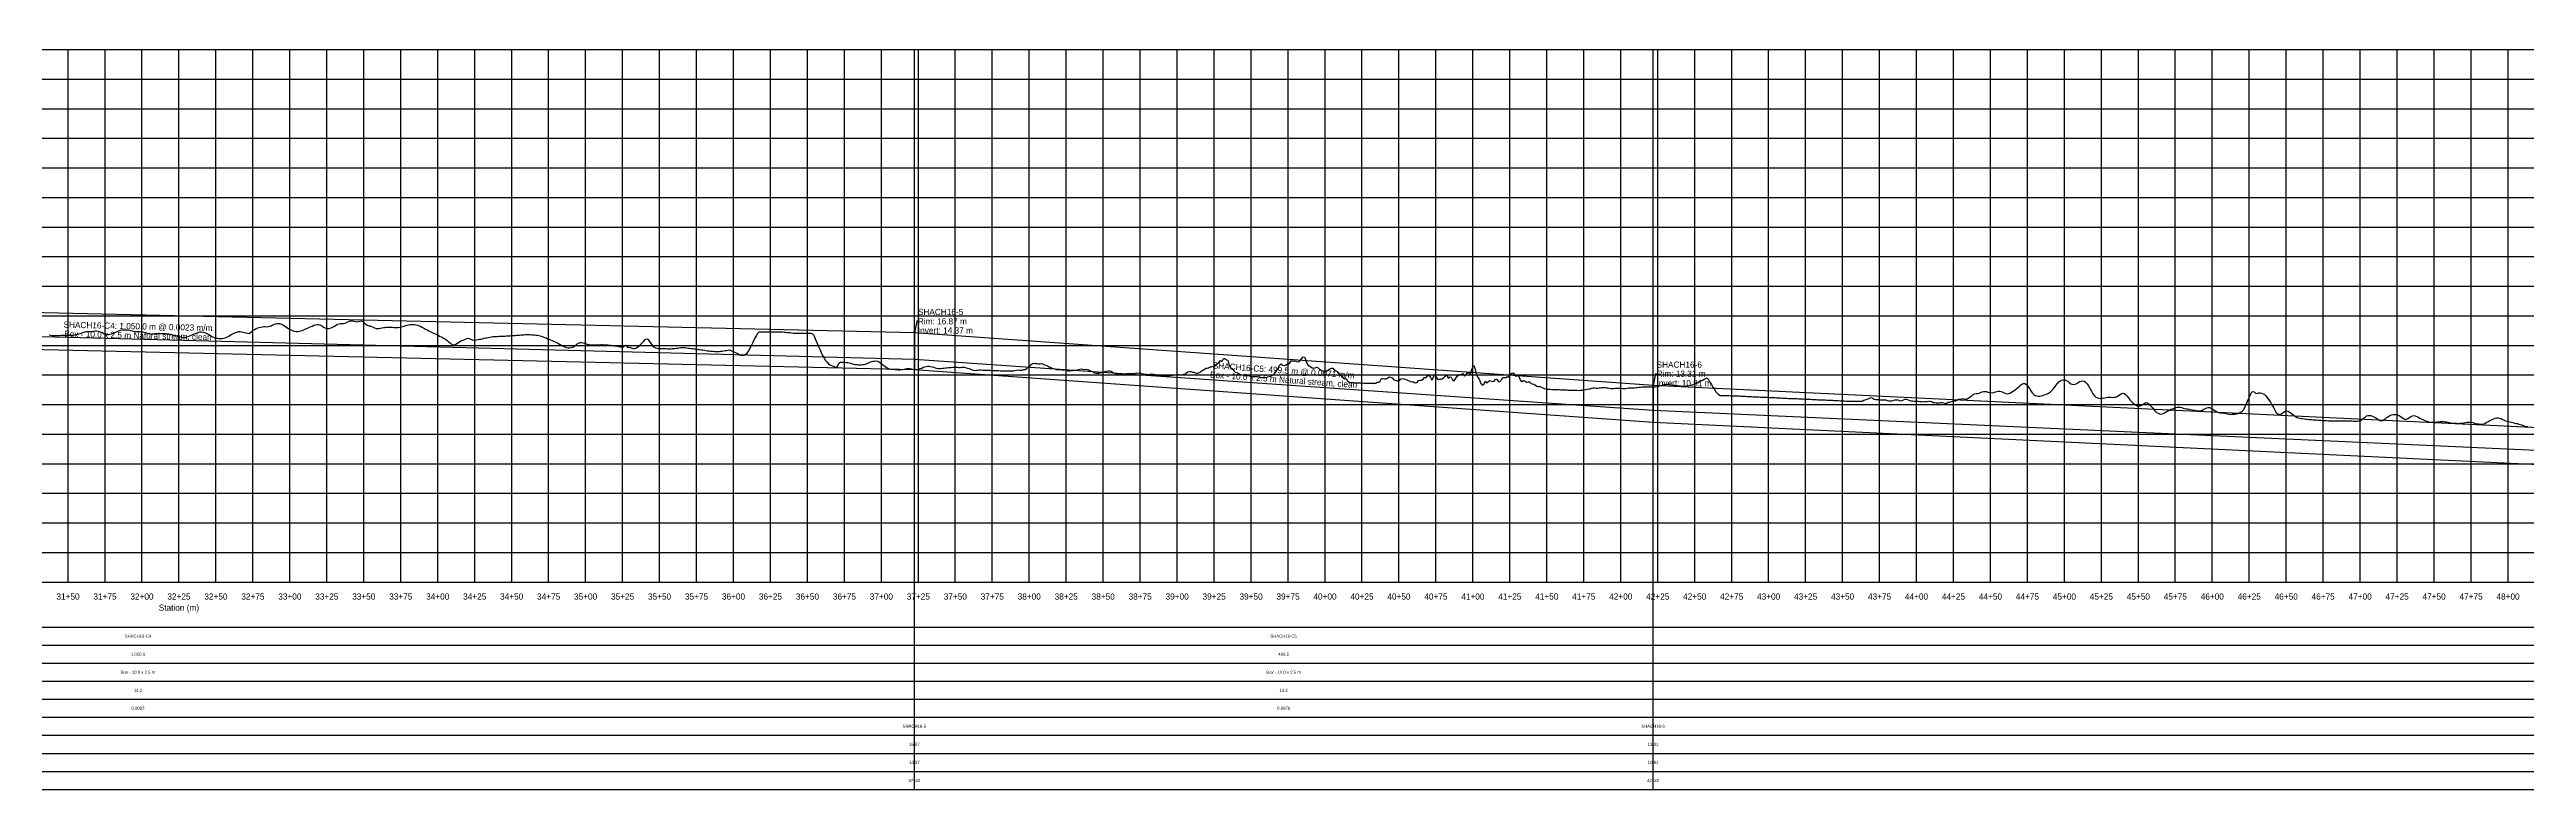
# Model space of a CAD drawing. Extents: x -64 to 6463, y -140 to 362.
# Drawn here: x 3137 to 4812, y -140 to 360 of the extents above; entities that cross this region are included whole.
import ezdxf
from ezdxf.enums import TextEntityAlignment as Align

# ---------------------------------------------------------------- set-up
doc = ezdxf.new("R2010")
doc.units = 0
for name, color, linetype in [('Annotation', 7, 'Continuous'), ('Annotation_Table', 254, 'Continuous'), ('Crown', 7, 'Continuous'), ('Grid', 254, 'Continuous'), ('Grid_Text', 7, 'Continuous'), ('Ground_Elevation', 3, 'Continuous'), ('Hydraulic_Grade', 5, 'Continuous'), ('Invert', 7, 'Continuous'), ('Structure', 7, 'Continuous')]:
    doc.layers.add(name, color=color, linetype=linetype)

msp = doc.modelspace()

# ---------------------------------------------------------------- linework, layer by layer
at = {"layer": 'Annotation', "color": 0}
for points in [[(3722.3, 168.7), (3722.1, 169.7), (3722.9, 169.5)], [(4221.8, 133.2), (4221.6, 134.1), (4222.4, 134)]]:
    msp.add_lwpolyline(points, close=True, dxfattribs=at)
for points in [[(3724.7, 176.3), (3724, 176.3), (3722.3, 168.7)], [(4224.2, 140.8), (4223.5, 140.8), (4221.8, 133.2)]]:
    msp.add_lwpolyline(points, dxfattribs=at)
at = {"layer": 'Annotation_Table', "color": 254}
for points in [[(3722.3, -140.2), (3722.3, 360)], [(4221.8, -140.2), (4221.8, 360)], [(-25, -30.5), (6449.9, -30.5)], [(-25, -42.7), (6449.9, -42.7)], [(-25, -54.9), (6449.9, -54.9)], [(-25, -67.1), (6449.9, -67.1)], [(-25, -79.2), (6449.9, -79.2)], [(-25, -91.4), (6449.9, -91.4)], [(-25, -103.6), (6449.9, -103.6)], [(-25, -115.8), (6449.9, -115.8)], [(-25, -128), (6449.9, -128)], [(-25, -140.2), (6449.9, -140.2)]]:
    msp.add_lwpolyline(points, dxfattribs=at)
at = {"layer": 'Crown', "color": 0}
for points in [[(2672.3, 192.9), (3722.3, 168.7)], [(3722.3, 168.7), (3722.3, 168.7)], [(3722.3, 168.7), (4221.8, 133.2)], [(4221.8, 133.2), (4221.8, 133.2)], [(4221.8, 133.2), (6108.3, 42.9)]]:
    msp.add_lwpolyline(points, dxfattribs=at)
at = {"layer": 'Grid', "color": 254}
for points in [[(-25, 360), (6450, 360)], [(3150, 0), (3150, 360)], [(3175, 0), (3175, 360)], [(3200, 0), (3200, 360)], [(3225, 0), (3225, 360)], [(3250, 0), (3250, 360)], [(3275, 0), (3275, 360)], [(3300, 0), (3300, 360)], [(3325, 0), (3325, 360)], [(3350, 0), (3350, 360)], [(3375, 0), (3375, 360)], [(3400, 0), (3400, 360)], [(3425, 0), (3425, 360)], [(3450, 0), (3450, 360)], [(3475, 0), (3475, 360)], [(3500, 0), (3500, 360)], [(3525, 0), (3525, 360)], [(3550, 0), (3550, 360)], [(3575, 0), (3575, 360)], [(3600, 0), (3600, 360)], [(3625, 0), (3625, 360)], [(3650, 0), (3650, 360)], [(3675, 0), (3675, 360)], [(3700, 0), (3700, 360)], [(3725, 0), (3725, 360)], [(3750, 0), (3750, 360)], [(3775, 0), (3775, 360)], [(3800, 0), (3800, 360)], [(3825, 0), (3825, 360)], [(3850, 0), (3850, 360)], [(3875, 0), (3875, 360)], [(3900, 0), (3900, 360)], [(3925, 0), (3925, 360)], [(3950, 0), (3950, 360)], [(3975, 0), (3975, 360)], [(4000, 0), (4000, 360)], [(4025, 0), (4025, 360)], [(4050, 0), (4050, 360)], [(4075, 0), (4075, 360)], [(4100, 0), (4100, 360)], [(4125, 0), (4125, 360)], [(4150, 0), (4150, 360)], [(4175, 0), (4175, 360)], [(4200, 0), (4200, 360)], [(4225, 0), (4225, 360)], [(4250, 0), (4250, 360)], [(4275, 0), (4275, 360)], [(4300, 0), (4300, 360)], [(4325, 0), (4325, 360)], [(4350, 0), (4350, 360)], [(4375, 0), (4375, 360)], [(4400, 0), (4400, 360)], [(4425, 0), (4425, 360)], [(4450, 0), (4450, 360)], [(4475, 0), (4475, 360)], [(4500, 0), (4500, 360)], [(4525, 0), (4525, 360)], [(4550, 0), (4550, 360)], [(4575, 0), (4575, 360)], [(4600, 0), (4600, 360)], [(4625, 0), (4625, 360)], [(4650, 0), (4650, 360)], [(4675, 0), (4675, 360)], [(4700, 0), (4700, 360)], [(4725, 0), (4725, 360)], [(4750, 0), (4750, 360)], [(4775, 0), (4775, 360)], [(4800, 0), (4800, 360)], [(-25, 340), (6450, 340)], [(-25, 320), (6450, 320)], [(-25, 300), (6450, 300)], [(-25, 280), (6450, 280)], [(-25, 260), (6450, 260)], [(-25, 240), (6450, 240)], [(-25, 220), (6450, 220)], [(-25, 200), (6450, 200)], [(-25, 180), (6450, 180)], [(-25, 160), (6450, 160)], [(-25, 140), (6450, 140)], [(-25, 120), (6450, 120)], [(-25, 100), (6450, 100)], [(-25, 80), (6450, 80)], [(-25, 60), (6450, 60)], [(-25, 40), (6450, 40)], [(-25, 20), (6450, 20)], [(-25, 0), (6450, 0)]]:
    msp.add_lwpolyline(points, dxfattribs=at)
at = {"layer": 'Ground_Elevation', "color": 3}
msp.add_lwpolyline([(3137.3, 167.2), (3138.3, 166.9), (3139.3, 166.7), (3140.3, 166.6), (3141.3, 166.6), (3142.3, 166.6), (3143.3, 166.6), (3144.3, 166.6), (3145.3, 166.8), (3146.3, 166.9), (3147.3, 166.9), (3148.3, 166.9), (3149.3, 166.8), (3150.3, 166.8), (3151.3, 166.8), (3152.3, 166.8), (3153.3, 166.9), (3154.3, 167.1), (3155.3, 167.3), (3156.3, 167.5), (3157.3, 167.8), (3158.3, 168.1), (3159.3, 168.4), (3160.3, 168.8), (3161.3, 169.1), (3162.3, 169.3), (3163.3, 169.3), (3164.3, 169.3), (3165.3, 169.4), (3166.3, 169.5), (3167.3, 169.6), (3168.3, 169.8), (3169.3, 169.8), (3170.3, 169.6), (3171.3, 169.4), (3172.3, 169), (3173.3, 168.6), (3174.3, 168.1), (3175.3, 167.7), (3176.3, 167.4), (3177.3, 167.4), (3178.3, 167.5), (3179.3, 167.8), (3180.3, 168.1), (3181.3, 168.5), (3182.3, 169), (3183.3, 169.5), (3184.3, 169.9), (3185.3, 170.2), (3186.3, 170.5), (3187.3, 170.6), (3188.3, 170.6), (3189.3, 170.6), (3190.3, 170.5), (3191.3, 170.3), (3192.3, 170.1), (3193.3, 169.8), (3194.3, 169.6), (3195.3, 169.5), (3196.3, 169.4), (3197.3, 169.3), (3198.3, 169.3), (3199.3, 169.2), (3200.3, 169.1), (3201.3, 168.9), (3202.3, 168.6), (3203.3, 168.3), (3204.3, 168.1), (3205.3, 168), (3206.3, 167.9), (3207.3, 167.9), (3208.3, 168), (3209.3, 168.1), (3210.3, 168.1), (3211.3, 168.1), (3212.3, 168.1), (3213.3, 168.1), (3214.3, 168.1), (3215.3, 168.1), (3216.3, 168), (3217.3, 167.9), (3218.3, 167.7), (3219.3, 167.6), (3220.3, 167.3), (3221.3, 167), (3222.3, 166.8), (3223.3, 166.5), (3224.3, 166.3), (3225.3, 166.1), (3226.3, 165.7), (3227.3, 165.4), (3228.3, 165.3), (3229.3, 165.4), (3230.3, 165.7), (3231.3, 166.1), (3232.3, 166.4), (3233.3, 166.8), (3234.3, 167.3), (3235.3, 167.7), (3236.3, 168.1), (3237.3, 168.5), (3238.3, 168.9), (3239.3, 169.1), (3240.3, 169.1), (3241.3, 168.9), (3242.3, 168.6), (3243.3, 168.3), (3244.3, 167.9), (3245.3, 167.3), (3246.3, 166.7), (3247.3, 166.1), (3248.3, 165.6), (3249.3, 165.2), (3250.3, 164.9), (3251.3, 164.8), (3252.3, 164.7), (3253.3, 164.7), (3254.3, 164.7), (3255.3, 164.9), (3256.3, 165.2), (3257.3, 165.6), (3258.3, 166.1), (3259.3, 166.7), (3260.3, 167.3), (3261.3, 167.8), (3262.3, 168.2), (3263.3, 168.6), (3264.3, 169), (3265.3, 169.3), (3266.3, 169.4), (3267.3, 169.2), (3268.3, 168.9), (3269.3, 168.6), (3270.3, 168.4), (3271.3, 168.2), (3272.3, 168.1), (3273.3, 168.8), (3274.3, 169.5), (3275.3, 170.2), (3276.3, 170.8), (3277.3, 171.4), (3278.3, 171.8), (3279.3, 172.2), (3280.3, 172.4), (3281.3, 172.6), (3282.3, 172.8), (3283.3, 172.7), (3284.3, 172.6), (3285.3, 172.7), (3286.3, 173), (3287.3, 173.3), (3288.3, 173.8), (3289.3, 174.2), (3290.3, 174.5), (3291.3, 174.8), (3292.3, 174.8), (3293.3, 174.7), (3294.3, 174.3), (3295.3, 173.8), (3296.3, 173.2), (3297.3, 172.6), (3298.3, 171.9), (3299.3, 171.3), (3300.3, 170.8), (3301.3, 170.3), (3302.3, 169.9), (3303.3, 169.7), (3304.3, 169.5), (3305.3, 169.5), (3306.3, 169.6), (3307.3, 169.8), (3308.3, 170.1), (3309.3, 170.5), (3310.3, 170.9), (3311.3, 171.4), (3312.3, 171.8), (3313.3, 172.3), (3314.3, 172.7), (3315.3, 173.1), (3316.3, 173.6), (3317.3, 174), (3318.3, 174.2), (3319.3, 174.2), (3320.3, 174), (3321.3, 173.4), (3322.3, 172.7), (3323.3, 172.1), (3324.3, 171.6), (3325.3, 171.4), (3326.3, 171.4), (3327.3, 171.6), (3328.3, 172), (3329.3, 172.5), (3330.3, 173.1), (3331.3, 173.7), (3332.3, 174.3), (3333.3, 174.6), (3334.3, 174.7), (3335.3, 174.7), (3336.3, 174.8), (3337.3, 175), (3338.3, 175.4), (3339.3, 175.9), (3340.3, 176.3), (3341.3, 176.5), (3342.3, 176.5), (3343.3, 176.3), (3344.3, 176.1), (3345.3, 176), (3346.3, 176.1), (3347.3, 176.4), (3348.3, 176.6), (3349.3, 176.2), (3350.3, 175.3), (3351.3, 174.4), (3352.3, 173.7), (3353.3, 173.3), (3354.3, 173.2), (3355.3, 172.8), (3356.3, 172.3), (3357.3, 171.8), (3358.3, 171.5), (3359.3, 171.4), (3360.3, 171.5), (3361.3, 171.6), (3362.3, 171.8), (3363.3, 172), (3364.3, 172.2), (3365.3, 172.3), (3366.3, 172.4), (3367.3, 172.4), (3368.3, 172.3), (3369.3, 172.3), (3370.3, 172.2), (3371.3, 172.1), (3372.3, 172.1), (3373.3, 172.2), (3374.3, 172.3), (3375.3, 172.5), (3376.3, 172.8), (3377.3, 173.1), (3378.3, 173.4), (3379.3, 173.7), (3380.3, 174), (3381.3, 174.1), (3382.3, 174.2), (3383.3, 174.2), (3384.3, 174.2), (3385.3, 174), (3386.3, 173.7), (3387.3, 173.3), (3388.3, 172.9), (3389.3, 172.4), (3390.3, 171.9), (3391.3, 171.3), (3392.3, 170.8), (3393.3, 170.2), (3394.3, 169.7), (3395.3, 169.2), (3396.3, 168.7), (3397.3, 168.3), (3398.3, 167.8), (3399.3, 167.3), (3400.3, 166.8), (3401.3, 166.3), (3402.3, 165.8), (3403.3, 165.3), (3404.3, 164.7), (3405.3, 164.1), (3406.3, 163.3), (3407.3, 162.4), (3408.3, 161.7), (3409.3, 160.9), (3410.3, 160.3), (3411.3, 160.3), (3412.3, 160.8), (3413.3, 161.5), (3414.3, 162.2), (3415.3, 162.8), (3416.3, 163.2), (3417.3, 163.6), (3418.3, 164), (3419.3, 164.5), (3420.3, 164.9), (3421.3, 164.7), (3422.3, 164.2), (3423.3, 163.7), (3424.3, 163.6), (3425.3, 163.5), (3426.3, 163.7), (3427.3, 163.9), (3428.3, 164.1), (3429.3, 164.3), (3430.3, 164.5), (3431.3, 164.8), (3432.3, 165), (3433.3, 165.2), (3434.3, 165.4), (3435.3, 165.6), (3436.3, 165.8), (3437.3, 165.9), (3438.3, 166), (3439.3, 166.1), (3440.3, 166.1), (3441.3, 166.2), (3442.3, 166.2), (3443.3, 166.3), (3444.3, 166.3), (3445.3, 166.3), (3446.3, 166.4), (3447.3, 166.4), (3448.3, 166.4), (3449.3, 166.5), (3450.3, 166.6), (3451.3, 166.6), (3452.3, 166.7), (3453.3, 166.8), (3454.3, 166.9), (3455.3, 167), (3456.3, 167.1), (3457.3, 167.2), (3458.3, 167.2), (3459.3, 167.3), (3460.3, 167.3), (3461.3, 167.3), (3462.3, 167.3), (3463.3, 167.2), (3464.3, 167.2), (3465.3, 167.1), (3466.3, 167), (3467.3, 166.8), (3468.3, 166.6), (3469.3, 166.4), (3470.3, 166.1), (3471.3, 165.8), (3472.3, 165.4), (3473.3, 165), (3474.3, 164.5), (3475.3, 164.1), (3476.3, 163.7), (3477.3, 163.3), (3478.3, 162.8), (3479.3, 162.4), (3480.3, 161.9), (3481.3, 161.4), (3482.3, 160.9), (3483.3, 160.3), (3484.3, 159.8), (3485.3, 159.3), (3486.3, 158.9), (3487.3, 158.5), (3488.3, 158.3), (3489.3, 158.3), (3490.3, 158.5), (3491.3, 158.8), (3492.3, 159.4), (3493.3, 160.2), (3494.3, 161), (3495.3, 161.6), (3496.3, 161.9), (3497.3, 162), (3498.3, 161.8), (3499.3, 161.4), (3500.3, 161.1), (3501.3, 160.8), (3502.3, 160.6), (3503.3, 160.4), (3504.3, 160.3), (3505.3, 160.3), (3506.3, 160.3), (3507.3, 160.4), (3508.3, 160.4), (3509.3, 160.4), (3510.3, 160.5), (3511.3, 160.5), (3512.3, 160.4), (3513.3, 160.4), (3514.3, 160.4), (3515.3, 160.3), (3516.3, 160.2), (3517.3, 160.1), (3518.3, 160), (3519.3, 159.8), (3520.3, 159.6), (3521.3, 159.4), (3522.3, 159.2), (3523.3, 159.1), (3524.3, 159), (3525.3, 158.7), (3526.3, 159.6), (3527.3, 160.2), (3528.3, 158.9), (3529.3, 158.7), (3530.3, 158.5), (3531.3, 158.2), (3532.3, 158), (3533.3, 158), (3534.3, 158.4), (3535.3, 159.1), (3536.3, 159.8), (3537.3, 160.8), (3538.3, 161.8), (3539.3, 162.9), (3540.3, 164), (3541.3, 164.5), (3542.3, 163.9), (3543.3, 162.6), (3544.3, 161.1), (3545.3, 159.7), (3546.3, 158.8), (3547.3, 158.3), (3548.3, 158.1), (3549.3, 158), (3550.3, 157.9), (3551.3, 157.9), (3552.3, 157.9), (3553.3, 157.8), (3554.3, 157.8), (3555.3, 157.7), (3556.3, 157.7), (3557.3, 157.7), (3558.3, 157.8), (3559.3, 157.8), (3560.3, 158), (3561.3, 158.1), (3562.3, 158.2), (3563.3, 158.3), (3564.3, 158.5), (3565.3, 158.6), (3566.3, 158.6), (3567.3, 158.5), (3568.3, 158.4), (3569.3, 158.2), (3570.3, 158.1), (3571.3, 158), (3572.3, 157.8), (3573.3, 157.7), (3574.3, 157.6), (3575.3, 157.4), (3576.3, 157.3), (3577.3, 157.2), (3578.3, 157), (3579.3, 156.9), (3580.3, 156.8), (3581.3, 156.6), (3582.3, 156.4), (3583.3, 156.3), (3584.3, 156.2), (3585.3, 156.1), (3586.3, 156), (3587.3, 155.9), (3588.3, 155.8), (3589.3, 155.8), (3590.3, 155.9), (3591.3, 156), (3592.3, 156.1), (3593.3, 156.3), (3594.3, 156.5), (3595.3, 156.6), (3596.3, 156.8), (3597.3, 156.9), (3598.3, 156.6), (3599.3, 156), (3600.3, 155.6), (3601.3, 155.3), (3602.3, 154.8), (3603.3, 154.2), (3604.3, 153.6), (3605.3, 153.3), (3606.3, 153.2), (3607.3, 153.5), (3608.3, 154), (3609.3, 154.8), (3610.3, 156.3), (3611.3, 158.3), (3612.3, 160.3), (3613.3, 162.2), (3614.3, 164.2), (3615.3, 166.1), (3616.3, 168), (3617.3, 169.1), (3618.3, 169.2), (3619.3, 169.2), (3620.3, 169.2), (3621.3, 169.2), (3622.3, 169.2), (3623.3, 169.2), (3624.3, 169.2), (3625.3, 169.2), (3626.3, 169.2), (3627.3, 169.2), (3628.3, 169.2), (3629.3, 169.2), (3630.3, 169.2), (3631.3, 169.2), (3632.3, 169.2), (3633.3, 169.1), (3634.3, 169), (3635.3, 168.9), (3636.3, 168.8), (3637.3, 168.7), (3638.3, 168.6), (3639.3, 168.4), (3640.3, 168.3), (3641.3, 168.2), (3642.3, 168.2), (3643.3, 168.2), (3644.3, 168.2), (3645.3, 168.2), (3646.3, 168.2), (3647.3, 168.2), (3648.3, 168.2), (3649.3, 168.2), (3650.3, 168.2), (3651.3, 168.2), (3652.3, 168.2), (3653.3, 168.1), (3654.3, 166.9), (3655.3, 164.5), (3656.3, 161.9), (3657.3, 159.6), (3658.3, 157.5), (3659.3, 155.3), (3660.3, 153.2), (3661.3, 151.3), (3662.3, 149.8), (3663.3, 148.6), (3664.3, 147.6), (3665.3, 146.9), (3666.3, 146.3), (3667.3, 145.9), (3668.3, 145.6), (3669.3, 145.3), (3670.3, 145.7), (3671.3, 147.9), (3672.3, 148.6), (3673.3, 148.6), (3674.3, 148.6), (3675.3, 148.6), (3676.3, 148.5), (3677.3, 148.5), (3678.3, 148.2), (3679.3, 147.9), (3680.3, 147.5), (3681.3, 147.3), (3682.3, 147.1), (3683.3, 147), (3684.3, 146.9), (3685.3, 146.9), (3686.3, 146.9), (3687.3, 147), (3688.3, 147.1), (3689.3, 147.4), (3690.3, 147.7), (3691.3, 148.1), (3692.3, 148.6), (3693.3, 149), (3694.3, 149.3), (3695.3, 149.4), (3696.3, 149.5), (3697.3, 149.4), (3698.3, 148.9), (3699.3, 148.3), (3700.3, 147.5), (3701.3, 146.7), (3702.3, 145.9), (3703.3, 145.2), (3704.3, 144.6), (3705.3, 144.2), (3706.3, 144), (3707.3, 143.9), (3708.3, 143.9), (3709.3, 143.7), (3710.3, 143.6), (3711.3, 143.5), (3712.3, 143.5), (3713.3, 143.6), (3714.3, 143.7), (3715.3, 143.9), (3716.3, 144.1), (3717.3, 144.3), (3718.3, 144.4), (3719.3, 144.3), (3720.3, 144.1), (3721.3, 143.9), (3722.3, 143.7), (3723.3, 143.6), (3724.3, 143.7), (3725.3, 143.9), (3726.3, 144.3), (3727.3, 144.7), (3728.3, 145.2), (3729.3, 145.6), (3730.3, 145.8), (3731.3, 145.9), (3732.3, 145.9), (3733.3, 145.8), (3734.3, 145.6), (3735.3, 145.2), (3736.3, 144.9), (3737.3, 144.6), (3738.3, 144.4), (3739.3, 144.3), (3740.3, 144.4), (3741.3, 144.5), (3742.3, 144.6), (3743.3, 144.8), (3744.3, 144.9), (3745.3, 145.1), (3746.3, 145.1), (3747.3, 145.1), (3748.3, 145.2), (3749.3, 145.2), (3750.3, 145.2), (3751.3, 145.2), (3752.3, 145.1), (3753.3, 145.1), (3754.3, 145.2), (3755.3, 145.2), (3756.3, 145.2), (3757.3, 144.9), (3758.3, 144.6), (3759.3, 144.3), (3760.3, 143.9), (3761.3, 143.5), (3762.3, 143.2), (3763.3, 143.1), (3764.3, 143.2), (3765.3, 143.3), (3766.3, 143.4), (3767.3, 143.4), (3768.3, 143.3), (3769.3, 143.3), (3770.3, 143.3), (3771.3, 143.2), (3772.3, 143.2), (3773.3, 143.2), (3774.3, 143.1), (3775.3, 143.1), (3776.3, 143.1), (3777.3, 143), (3778.3, 143), (3779.3, 143), (3780.3, 142.9), (3781.3, 142.9), (3782.3, 142.9), (3783.3, 142.8), (3784.3, 142.8), (3785.3, 142.8), (3786.3, 142.8), (3787.3, 142.9), (3788.3, 142.9), (3789.3, 142.9), (3790.3, 143.1), (3791.3, 143.3), (3792.3, 143.4), (3793.3, 143.2), (3794.3, 143.2), (3795.3, 143.2), (3796.3, 143.6), (3797.3, 143.6), (3798.3, 144.3), (3799.3, 145.2), (3800.3, 146.2), (3801.3, 147.1), (3802.3, 147.7), (3803.3, 147.9), (3804.3, 147.7), (3805.3, 147.8), (3806.3, 147.5), (3807.3, 147.5), (3808.3, 147.7), (3809.3, 147.3), (3810.3, 146.8), (3811.3, 146.6), (3812.3, 146.2), (3813.3, 145.4), (3814.3, 145.2), (3815.3, 144.7), (3816.3, 144.3), (3817.3, 144.2), (3818.3, 143.8), (3819.3, 143.8), (3820.3, 143.8), (3821.3, 143.6), (3822.3, 143.4), (3823.3, 143.3), (3824.3, 143.7), (3825.3, 143.5), (3826.3, 142.9), (3827.3, 142.8), (3828.3, 143.1), (3829.3, 143.1), (3830.3, 143.2), (3831.3, 143.2), (3832.3, 143.5), (3833.3, 143.6), (3834.3, 143.9), (3835.3, 144.2), (3836.3, 143.9), (3837.3, 143.6), (3838.3, 143.9), (3839.3, 143.8), (3840.3, 143.4), (3841.3, 142.9), (3842.3, 142.6), (3843.3, 142.1), (3844.3, 141.4), (3845.3, 141.2), (3846.3, 141.3), (3847.3, 141.3), (3848.3, 141.7), (3849.3, 141.6), (3850.3, 141.8), (3851.3, 142.3), (3852.3, 142.5), (3853.3, 142.8), (3854.3, 142.7), (3855.3, 142.5), (3856.3, 141.9), (3857.3, 141.5), (3858.3, 141.1), (3859.3, 141), (3860.3, 140.7), (3861.3, 140.5), (3862.3, 140.3), (3863.3, 140.3), (3864.3, 140.4), (3865.3, 140.5), (3866.3, 141), (3867.3, 141), (3868.3, 140.9), (3869.3, 141.1), (3870.3, 141.1), (3871.3, 141.2), (3872.3, 141.4), (3873.3, 141.3), (3874.3, 141.4), (3875.3, 141.2), (3876.3, 140.9), (3877.3, 140.8), (3878.3, 140.6), (3879.3, 140.5), (3880.3, 140.3), (3881.3, 140.4), (3882.3, 140.7), (3883.3, 140.6), (3884.3, 140.5), (3885.3, 140.4), (3886.3, 140), (3887.3, 139.8), (3888.3, 139.6), (3889.3, 139.6), (3890.3, 139.5), (3891.3, 139.4), (3892.3, 139.5), (3893.3, 139.6), (3894.3, 139.6), (3895.3, 139.7), (3896.3, 139.9), (3897.3, 139.9), (3898.3, 140), (3899.3, 140.3), (3900.3, 140.3), (3901.3, 140.3), (3902.3, 140.2), (3903.3, 140.4), (3904.3, 140.6), (3905.3, 140.5), (3906.3, 141.5), (3907.3, 142.2), (3908.3, 142.4), (3909.3, 142.3), (3910.3, 141.9), (3911.3, 141.8), (3912.3, 141.5), (3913.3, 141.1), (3914.3, 141.5), (3915.3, 141.7), (3916.3, 142.6), (3917.3, 143.2), (3918.3, 143.7), (3919.3, 144.7), (3920.3, 144.6), (3921.3, 144.8), (3922.3, 145.4), (3923.3, 145.6), (3924.3, 145.9), (3925.3, 145.5), (3926.3, 147.1), (3927.3, 147.7), (3928.3, 148.4), (3929.3, 149.7), (3930.3, 148.8), (3931.3, 151.1), (3932.3, 151.2), (3933.3, 150.2), (3934.3, 150.1), (3935.3, 146.5), (3936.3, 144.6), (3937.3, 144.3), (3938.3, 142.7), (3939.3, 141.9), (3940.3, 141.6), (3941.3, 141.3), (3942.3, 140.5), (3943.3, 140), (3944.3, 140.1), (3945.3, 139.7), (3946.3, 139.5), (3947.3, 139.8), (3948.3, 139.6), (3949.3, 139.2), (3950.3, 139), (3951.3, 138.9), (3952.3, 138.9), (3953.3, 138.9), (3954.3, 138.9), (3955.3, 138.7), (3956.3, 138.4), (3957.3, 138.3), (3958.3, 138.2), (3959.3, 138.2), (3960.3, 138.4), (3961.3, 138.7), (3962.3, 139), (3963.3, 139.3), (3964.3, 139.9), (3965.3, 140.5), (3966.3, 141.5), (3967.3, 142.7), (3968.3, 144.4), (3969.3, 146.6), (3970.3, 147.6), (3971.3, 146.7), (3972.3, 146.3), (3973.3, 146.7), (3974.3, 147.2), (3975.3, 147.6), (3976.3, 148.3), (3977.3, 149.7), (3978.3, 149.4), (3979.3, 149.6), (3980.3, 149.4), (3981.3, 148.9), (3982.3, 149.1), (3983.3, 149.7), (3984.3, 151.2), (3985.3, 152.2), (3986.3, 151.8), (3987.3, 148.9), (3988.3, 146.8), (3989.3, 146.2), (3990.3, 145.6), (3991.3, 144.9), (3992.3, 144.6), (3993.3, 144.9), (3994.3, 145.3), (3995.3, 144.9), (3996.3, 143.9), (3997.3, 143.2), (3998.3, 142.7), (3999.3, 142.4), (4000.3, 142.4), (4001.3, 142.7), (4002.3, 143.5), (4003.3, 144.1), (4004.3, 144.6), (4005.3, 144.7), (4006.3, 143.5), (4007.3, 142.9), (4008.3, 142.3), (4009.3, 140.8), (4010.3, 140.2), (4011.3, 139.2), (4012.3, 138), (4013.3, 137.3), (4014.3, 137.3), (4015.3, 136), (4016.3, 135.2), (4017.3, 134.9), (4018.3, 134.8), (4019.3, 134.8), (4020.3, 134.7), (4021.3, 134.7), (4022.3, 134.7), (4023.3, 134.6), (4024.3, 134.6), (4025.3, 134.6), (4026.3, 134.5), (4027.3, 134.5), (4028.3, 134.4), (4029.3, 134.4), (4030.3, 134.4), (4031.3, 134.4), (4032.3, 134.5), (4033.3, 134.4), (4034.3, 134.5), (4035.3, 135.1), (4036.3, 135.1), (4037.3, 135.8), (4038.3, 137.7), (4039.3, 137.6), (4040.3, 137.3), (4041.3, 137.4), (4042.3, 137.8), (4043.3, 138.7), (4044.3, 138.6), (4045.3, 138), (4046.3, 137), (4047.3, 136.4), (4048.3, 136.2), (4049.3, 135.9), (4050.3, 136.2), (4051.3, 137.5), (4052.3, 137.7), (4053.3, 137.4), (4054.3, 137.2), (4055.3, 136.7), (4056.3, 136.3), (4057.3, 135.8), (4058.3, 135.4), (4059.3, 135.6), (4060.3, 134.8), (4061.3, 134.6), (4062.3, 135), (4063.3, 136.2), (4064.3, 136.6), (4065.3, 136.6), (4066.3, 137.1), (4067.3, 138.3), (4068.3, 138.4), (4069.3, 139.5), (4070.3, 139.8), (4071.3, 138.4), (4072.3, 136.5), (4073.3, 138.6), (4074.3, 140.5), (4075.3, 138.3), (4076.3, 136.9), (4077.3, 137.1), (4078.3, 137.2), (4079.3, 137.3), (4080.3, 138.3), (4081.3, 139.1), (4082.3, 140), (4083.3, 137.9), (4084.3, 138.8), (4085.3, 138.5), (4086.3, 136.7), (4087.3, 136.1), (4088.3, 137.4), (4089.3, 139.1), (4090.3, 139.9), (4091.3, 140.4), (4092.3, 140.5), (4093.3, 140.9), (4094.3, 139.2), (4095.3, 140.2), (4096.3, 141.4), (4097.3, 141.4), (4098.3, 140.4), (4099.3, 143.6), (4100.3, 146.6), (4101.3, 144.5), (4102.3, 140.8), (4103.3, 138.4), (4104.3, 137.2), (4105.3, 134.3), (4106.3, 133.1), (4107.3, 133.6), (4108.3, 135.7), (4109.3, 134.6), (4110.3, 135.3), (4111.3, 136.3), (4112.3, 135.8), (4113.3, 135.5), (4114.3, 135.9), (4115.3, 137.2), (4116.3, 137.1), (4117.3, 135.4), (4118.3, 135.5), (4119.3, 136.8), (4120.3, 138.4), (4121.3, 138.3), (4122.3, 138.4), (4123.3, 139), (4124.3, 138.5), (4125.3, 140.3), (4126.3, 141.3), (4127.3, 141.4), (4128.3, 139.8), (4129.3, 139.1), (4130.3, 140), (4131.3, 138.5), (4132.3, 136.2), (4133.3, 135.5), (4134.3, 136.3), (4135.3, 135.9), (4136.3, 135.1), (4137.3, 135.3), (4138.3, 135.4), (4139.3, 134.3), (4140.3, 133.9), (4141.3, 133.7), (4142.3, 133), (4143.3, 132.4), (4144.3, 132.1), (4145.3, 132.2), (4146.3, 131.8), (4147.3, 131.4), (4148.3, 130.9), (4149.3, 130.6), (4150.3, 130.5), (4151.3, 130.4), (4152.3, 130.3), (4153.3, 130.2), (4154.3, 130.2), (4155.3, 130.2), (4156.3, 130.1), (4157.3, 130.1), (4158.3, 130.1), (4159.3, 130), (4160.3, 130), (4161.3, 129.9), (4162.3, 129.9), (4163.3, 129.9), (4164.3, 129.8), (4165.3, 129.8), (4166.3, 129.8), (4167.3, 129.8), (4168.3, 129.7), (4169.3, 129.7), (4170.3, 129.7), (4171.3, 129.6), (4172.3, 129.7), (4173.3, 129.7), (4174.3, 129.8), (4175.3, 129.9), (4176.3, 130.1), (4177.3, 130.3), (4178.3, 130.7), (4179.3, 130.7), (4180.3, 131.1), (4181.3, 131.2), (4182.3, 131.2), (4183.3, 131.1), (4184.3, 131.1), (4185.3, 131.2), (4186.3, 131.4), (4187.3, 131.6), (4188.3, 131.6), (4189.3, 131.5), (4190.3, 131.4), (4191.3, 131.2), (4192.3, 131), (4193.3, 130.8), (4194.3, 130.8), (4195.3, 130.9), (4196.3, 131), (4197.3, 131), (4198.3, 131), (4199.3, 131), (4200.3, 131), (4201.3, 130.9), (4202.3, 130.9), (4203.3, 130.9), (4204.3, 131), (4205.3, 131.2), (4206.3, 131.3), (4207.3, 131.4), (4208.3, 131.4), (4209.3, 131.4), (4210.3, 131.5), (4211.3, 131.6), (4212.3, 131.7), (4213.3, 131.8), (4214.3, 131.9), (4215.3, 131.9), (4216.3, 132), (4217.3, 132), (4218.3, 131.9), (4219.3, 131.9), (4220.3, 131.9), (4221.3, 131.9), (4222.3, 131.9), (4223.3, 132), (4224.3, 132.1), (4225.3, 132.3), (4226.3, 132.6), (4227.3, 132.9), (4228.3, 133.2), (4229.3, 133.5), (4230.3, 133.6), (4231.3, 133.7), (4232.3, 133.7), (4233.3, 133.5), (4234.3, 133.4), (4235.3, 133.2), (4236.3, 133), (4237.3, 132.9), (4238.3, 132.8), (4239.3, 132.7), (4240.3, 132.6), (4241.3, 132.5), (4242.3, 132.5), (4243.3, 132.5), (4244.3, 132.6), (4245.3, 132.7), (4246.3, 132.8), (4247.3, 133), (4248.3, 133.3), (4249.3, 133.7), (4250.3, 134.1), (4251.3, 134.5), (4252.3, 135), (4253.3, 135.5), (4254.3, 136), (4255.3, 136.5), (4256.3, 137.2), (4257.3, 137.7), (4258.3, 138.1), (4259.3, 136.9), (4260.3, 135.2), (4261.3, 133.5), (4262.3, 131.7), (4263.3, 130.1), (4264.3, 128.7), (4265.3, 127.5), (4266.3, 126.7), (4267.3, 126.2), (4268.3, 126.1), (4269.3, 126.2), (4270.3, 126.2), (4271.3, 126.1), (4272.3, 126.1), (4273.3, 126.1), (4274.3, 126), (4275.3, 126), (4276.3, 125.9), (4277.3, 125.9), (4278.3, 125.8), (4279.3, 125.8), (4280.3, 125.8), (4281.3, 125.7), (4282.3, 125.7), (4283.3, 125.6), (4284.3, 125.6), (4285.3, 125.5), (4286.3, 125.5), (4287.3, 125.4), (4288.3, 125.4), (4289.3, 125.3), (4290.3, 125.3), (4291.3, 125.2), (4292.3, 125.2), (4293.3, 125.2), (4294.3, 125.1), (4295.3, 125.1), (4296.3, 125), (4297.3, 125), (4298.3, 124.9), (4299.3, 124.9), (4300.3, 124.8), (4301.3, 124.8), (4302.3, 124.8), (4303.3, 124.7), (4304.3, 124.7), (4305.3, 124.6), (4306.3, 124.6), (4307.3, 124.5), (4308.3, 124.5), (4309.3, 124.4), (4310.3, 124.4), (4311.3, 124.3), (4312.3, 124.3), (4313.3, 124.2), (4314.3, 124.2), (4315.3, 124.1), (4316.3, 124.1), (4317.3, 124.1), (4318.3, 124), (4319.3, 124), (4320.3, 123.9), (4321.3, 123.9), (4322.3, 123.8), (4323.3, 123.8), (4324.3, 123.7), (4325.3, 123.7), (4326.3, 123.6), (4327.3, 123.6), (4328.3, 123.6), (4329.3, 123.5), (4330.3, 123.5), (4331.3, 123.4), (4332.3, 123.4), (4333.3, 123.3), (4334.3, 123.3), (4335.3, 123.2), (4336.3, 123.2), (4337.3, 123.1), (4338.3, 123.1), (4339.3, 123), (4340.3, 123), (4341.3, 123), (4342.3, 122.9), (4343.3, 122.9), (4344.3, 122.8), (4345.3, 122.8), (4346.3, 122.7), (4347.3, 122.7), (4348.3, 122.6), (4349.3, 122.6), (4350.3, 122.5), (4351.3, 122.5), (4352.3, 122.4), (4353.3, 122.4), (4354.3, 122.4), (4355.3, 122.3), (4356.3, 122.3), (4357.3, 122.2), (4358.3, 122.2), (4359.3, 122.2), (4360.3, 122.2), (4361.3, 122.2), (4362.3, 122.2), (4363.3, 122.4), (4364.3, 122.9), (4365.3, 123.2), (4366.3, 123.6), (4367.3, 123.8), (4368.3, 124.3), (4369.3, 124.7), (4370.3, 124.3), (4371.3, 123.7), (4372.3, 123.5), (4373.3, 123.5), (4374.3, 123.5), (4375.3, 123.3), (4376.3, 123.1), (4377.3, 123.2), (4378.3, 123.2), (4379.3, 123.1), (4380.3, 122.8), (4381.3, 122.6), (4382.3, 122.5), (4383.3, 122.6), (4384.3, 122.8), (4385.3, 123.1), (4386.3, 123.2), (4387.3, 123.1), (4388.3, 122.8), (4389.3, 122.6), (4390.3, 122.8), (4391.3, 123.2), (4392.3, 123.7), (4393.3, 123.7), (4394.3, 123.2), (4395.3, 122.8), (4396.3, 122.6), (4397.3, 122.5), (4398.3, 122.4), (4399.3, 122.3), (4400.3, 122.3), (4401.3, 122.2), (4402.3, 122), (4403.3, 122), (4404.3, 121.9), (4405.3, 122), (4406.3, 122), (4407.3, 122.1), (4408.3, 122.2), (4409.3, 122.4), (4410.3, 122), (4411.3, 121.5), (4412.3, 121.4), (4413.3, 121.2), (4414.3, 121.1), (4415.3, 121.2), (4416.3, 121.5), (4417.3, 121.4), (4418.3, 121.1), (4419.3, 120.8), (4420.3, 121), (4421.3, 121.6), (4422.3, 121.7), (4423.3, 121.8), (4424.3, 122.4), (4425.3, 122.5), (4426.3, 122.5), (4427.3, 122.9), (4428.3, 123.6), (4429.3, 123.7), (4430.3, 123.9), (4431.3, 124), (4432.3, 123.9), (4433.3, 123.7), (4434.3, 123.9), (4435.3, 124.6), (4436.3, 125.3), (4437.3, 126), (4438.3, 126.8), (4439.3, 127.3), (4440.3, 127.4), (4441.3, 127.5), (4442.3, 127.7), (4443.3, 128.1), (4444.3, 128.6), (4445.3, 128.8), (4446.3, 128.9), (4447.3, 128.8), (4448.3, 128.4), (4449.3, 128.2), (4450.3, 128.1), (4451.3, 128), (4452.3, 128.2), (4453.3, 128.5), (4454.3, 128.8), (4455.3, 129), (4456.3, 129), (4457.3, 128.8), (4458.3, 128.4), (4459.3, 127.9), (4460.3, 127.4), (4461.3, 127.3), (4462.3, 127.4), (4463.3, 127.8), (4464.3, 128.3), (4465.3, 129), (4466.3, 129.7), (4467.3, 130.4), (4468.3, 131.2), (4469.3, 132.1), (4470.3, 133.1), (4471.3, 133.8), (4472.3, 134.3), (4473.3, 134.2), (4474.3, 133.6), (4475.3, 132.5), (4476.3, 130.9), (4477.3, 129.3), (4478.3, 127.9), (4479.3, 126.9), (4480.3, 126.2), (4481.3, 125.9), (4482.3, 125.7), (4483.3, 125.7), (4484.3, 125.9), (4485.3, 126.2), (4486.3, 126.5), (4487.3, 126.8), (4488.3, 127.2), (4489.3, 127.7), (4490.3, 128.4), (4491.3, 129.3), (4492.3, 130.3), (4493.3, 131.6), (4494.3, 132.9), (4495.3, 134.2), (4496.3, 135.3), (4497.3, 136.1), (4498.3, 136.6), (4499.3, 136.8), (4500.3, 136.7), (4501.3, 136.3), (4502.3, 135.7), (4503.3, 134.9), (4504.3, 134.1), (4505.3, 133.7), (4506.3, 133.6), (4507.3, 133.8), (4508.3, 134.3), (4509.3, 134.9), (4510.3, 135.5), (4511.3, 135.9), (4512.3, 136), (4513.3, 135.8), (4514.3, 135.1), (4515.3, 134.1), (4516.3, 132.6), (4517.3, 131), (4518.3, 129.1), (4519.3, 127.3), (4520.3, 125.9), (4521.3, 125), (4522.3, 124.5), (4523.3, 124.3), (4524.3, 124.2), (4525.3, 124.3), (4526.3, 124.4), (4527.3, 124.6), (4528.3, 124.8), (4529.3, 124.9), (4530.3, 124.9), (4531.3, 124.9), (4532.3, 124.8), (4533.3, 124.9), (4534.3, 125), (4535.3, 125.3), (4536.3, 125.9), (4537.3, 126.6), (4538.3, 127.2), (4539.3, 127.6), (4540.3, 127.4), (4541.3, 126.8), (4542.3, 125.8), (4543.3, 124.6), (4544.3, 123.3), (4545.3, 122.1), (4546.3, 121.1), (4547.3, 120.3), (4548.3, 119.7), (4549.3, 119.2), (4550.3, 119), (4551.3, 119.2), (4552.3, 119.7), (4553.3, 120.3), (4554.3, 120.9), (4555.3, 121.3), (4556.3, 121.1), (4557.3, 120.3), (4558.3, 119.2), (4559.3, 118), (4560.3, 116.8), (4561.3, 115.6), (4562.3, 114.7), (4563.3, 114.1), (4564.3, 113.7), (4565.3, 113.6), (4566.3, 113.8), (4567.3, 114.2), (4568.3, 114.8), (4569.3, 115.4), (4570.3, 115.9), (4571.3, 116.3), (4572.3, 116.8), (4573.3, 117.2), (4574.3, 117.6), (4575.3, 118), (4576.3, 118.2), (4577.3, 118.3), (4578.3, 118.2), (4579.3, 117.9), (4580.3, 117.6), (4581.3, 117.4), (4582.3, 117.2), (4583.3, 117), (4584.3, 116.8), (4585.3, 116.6), (4586.3, 116.4), (4587.3, 116.3), (4588.3, 116.1), (4589.3, 115.9), (4590.3, 115.8), (4591.3, 115.8), (4592.3, 116), (4593.3, 116.3), (4594.3, 116.8), (4595.3, 117.3), (4596.3, 117.8), (4597.3, 118.1), (4598.3, 118), (4599.3, 117.6), (4600.3, 116.9), (4601.3, 116.2), (4602.3, 115.6), (4603.3, 115.1), (4604.3, 114.7), (4605.3, 114.5), (4606.3, 114.5), (4607.3, 114.4), (4608.3, 114.2), (4609.3, 113.9), (4610.3, 113.7), (4611.3, 113.5), (4612.3, 113.3), (4613.3, 113.4), (4614.3, 113.5), (4615.3, 113.6), (4616.3, 113.8), (4617.3, 114), (4618.3, 114.4), (4619.3, 114.8), (4620.3, 115.5), (4621.3, 116.7), (4622.3, 118.6), (4623.3, 120.9), (4624.3, 123.4), (4625.3, 125.7), (4626.3, 128), (4627.3, 128.9), (4628.3, 128.5), (4629.3, 127.8), (4630.3, 127.4), (4631.3, 127.9), (4632.3, 128), (4633.3, 127.8), (4634.3, 127.2), (4635.3, 126.8), (4636.3, 125.8), (4637.3, 124.4), (4638.3, 123.1), (4639.3, 121.6), (4640.3, 119.9), (4641.3, 118), (4642.3, 116.1), (4643.3, 114.7), (4644.3, 113.7), (4645.3, 113.2), (4646.3, 113.5), (4647.3, 114.1), (4648.3, 114.9), (4649.3, 115.5), (4650.3, 115.8), (4651.3, 115.5), (4652.3, 114.8), (4653.3, 114.1), (4654.3, 113.4), (4655.3, 112.7), (4656.3, 112), (4657.3, 111.3), (4658.3, 111), (4659.3, 110.7), (4660.3, 110.6), (4661.3, 110.5), (4662.3, 110.4), (4663.3, 110.2), (4664.3, 110.1), (4665.3, 110), (4666.3, 109.9), (4667.3, 109.8), (4668.3, 109.7), (4669.3, 109.7), (4670.3, 109.6), (4671.3, 109.5), (4672.3, 109.5), (4673.3, 109.4), (4674.3, 109.3), (4675.3, 109.2), (4676.3, 109.2), (4677.3, 109.2), (4678.3, 109.1), (4679.3, 109.1), (4680.3, 109.1), (4681.3, 109), (4682.3, 109), (4683.3, 109), (4684.3, 109), (4685.3, 109), (4686.3, 109), (4687.3, 108.9), (4688.3, 108.9), (4689.3, 109), (4690.3, 109), (4691.3, 109), (4692.3, 109), (4693.3, 109), (4694.3, 108.9), (4695.3, 108.8), (4696.3, 108.7), (4697.3, 108.8), (4698.3, 108.8), (4699.3, 109), (4700.3, 109.3), (4701.3, 109.9), (4702.3, 110.7), (4703.3, 111.5), (4704.3, 112.3), (4705.3, 112.5), (4706.3, 112.6), (4707.3, 112.5), (4708.3, 112.2), (4709.3, 111.8), (4710.3, 111.2), (4711.3, 110.5), (4712.3, 109.8), (4713.3, 109.3), (4714.3, 109.1), (4715.3, 109.3), (4716.3, 109.8), (4717.3, 110.5), (4718.3, 111.4), (4719.3, 112.1), (4720.3, 112.7), (4721.3, 113), (4722.3, 113.2), (4723.3, 113.3), (4724.3, 113.3), (4725.3, 113), (4726.3, 112.5), (4727.3, 111.9), (4728.3, 111.2), (4729.3, 110.5), (4730.3, 110.2), (4731.3, 110.2), (4732.3, 110.6), (4733.3, 111.3), (4734.3, 112), (4735.3, 112.4), (4736.3, 112.6), (4737.3, 112.4), (4738.3, 112), (4739.3, 111.5), (4740.3, 110.9), (4741.3, 110.3), (4742.3, 109.8), (4743.3, 109.4), (4744.3, 109), (4745.3, 108.7), (4746.3, 108.4), (4747.3, 108.2), (4748.3, 108.1), (4749.3, 108.1), (4750.3, 108.1), (4751.3, 108.2), (4752.3, 108.3), (4753.3, 108.4), (4754.3, 108.5), (4755.3, 108.5), (4756.3, 108.5), (4757.3, 108.4), (4758.3, 108.3), (4759.3, 108), (4760.3, 107.8), (4761.3, 107.5), (4762.3, 107.4), (4763.3, 107.4), (4764.3, 107.4), (4765.3, 107.4), (4766.3, 107.3), (4767.3, 107.4), (4768.3, 107.4), (4769.3, 107.5), (4770.3, 107.6), (4771.3, 107.8), (4772.3, 108), (4773.3, 108.1), (4774.3, 108.2), (4775.3, 108.1), (4776.3, 107.8), (4777.3, 107.5), (4778.3, 107.2), (4779.3, 107), (4780.3, 106.9), (4781.3, 106.8), (4782.3, 106.8), (4783.3, 107), (4784.3, 107.3), (4785.3, 107.8), (4786.3, 108.4), (4787.3, 108.9), (4788.3, 109.4), (4789.3, 109.8), (4790.3, 110.3), (4791.3, 110.7), (4792.3, 111), (4793.3, 111.1), (4794.3, 110.9), (4795.3, 110.5), (4796.3, 109.9), (4797.3, 109.4), (4798.3, 108.9), (4799.3, 108.7), (4800.3, 108.5), (4801.3, 108.4), (4802.3, 108.2), (4803.3, 107.8), (4804.3, 107.4), (4805.3, 107.3), (4806.3, 107.1), (4807.3, 106.8), (4808.3, 106.6), (4809.3, 106.2), (4810.3, 105.8), (4811.3, 105.5), (4812.3, 105.2), (4813.3, 105.1)], dxfattribs=at)
at = {"layer": 'Hydraulic_Grade', "color": 5}
for points in [[(2672.3, 177.9), (3722.3, 150.7)], [(3722.3, 150.7), (3722.3, 150.7)], [(3722.3, 150.7), (4221.8, 116.1)], [(4221.8, 116.1), (4221.8, 116.1)], [(4221.8, 116.1), (6108.3, 30.7)]]:
    msp.add_lwpolyline(points, dxfattribs=at)
at = {"layer": 'Invert', "color": 0}
for points in [[(2672.3, 167.9), (3722.3, 143.7)], [(3722.3, 143.7), (3722.3, 143.7)], [(3722.3, 143.7), (4221.8, 108.1)], [(4221.8, 108.1), (4221.8, 108.1)], [(4221.8, 108.1), (6108.3, 17.9)]]:
    msp.add_lwpolyline(points, dxfattribs=at)
at = {"layer": 'Structure', "color": 0}
for points in [[(3722.3, 168.7), (3722.3, 143.7)], [(3722.3, 168.7), (3722.3, 143.7)], [(4221.8, 133.2), (4221.8, 108.1)], [(4221.8, 133.2), (4221.8, 108.1)]]:
    msp.add_lwpolyline(points, dxfattribs=at)

# ---------------------------------------------------------------- texts
at = {"layer": 'Annotation', "color": 0}
for s, height, p in [('SHACH16-5', 4.17, (3724.7, 182.6)), ('Rim: 16.87 m', 4.167, (3724.7, 176.3)), ('Invert: 14.37 m', 4.167, (3724.7, 170.1)), ('SHACH16-6', 4.17, (4224.2, 147)), ('Rim: 13.31 m', 4.167, (4224.2, 140.8)), ('Invert: 10.81 m', 4.167, (4224.2, 134.5))]:
    msp.add_text(s, height=height, dxfattribs=at).set_placement(p, align=Align.MIDDLE_LEFT)
for s, rotation, p in [('SHACH16-C4: 1,050.0 m @ 0.0023 m/m', 358.6792, (3197.3, 172.9)), ('Box - 10.0 x 2.5 m Natural stream, clean', 358.6792, (3197.3, 166.7)), ('Box - 10.0 x 2.5 m Natural stream, clean', 355.9301, (3972, 136.8)), ('SHACH16-C5: 499.5 m @ 0.0071 m/m', 355.9301, (3972, 143.1))]:
    msp.add_text(s, height=4.167, rotation=rotation, dxfattribs=at).set_placement(p, align=Align.MIDDLE_CENTER)
at = {"layer": 'Annotation_Table', "color": 0}
for s, height, p in [('SHACH16-C4', 2.08, (3197.3, -36.6)), ('1,050.0', 2.08, (3197.3, -48.8)), ('SHACH16-C5', 2.08, (3972, -36.6)), ('499.5', 2.08, (3972, -48.8)), ('Box - 10.0 x 2.5 m', 2.083, (3197.3, -61)), ('Box - 10.0 x 2.5 m', 2.083, (3972, -61)), ('14.2', 2.08, (3197.3, -73.2)), ('14.2', 2.08, (3972, -73.2)), ('0.0023', 2.08, (3197.3, -85.3)), ('SHACH16-5', 2.08, (3722.3, -97.5)), ('0.0071', 2.08, (3972, -85.3)), ('SHACH16-6', 2.08, (4221.8, -97.5)), ('16.87', 2.08, (3722.3, -109.7)), ('13.31', 2.08, (4221.8, -109.7)), ('37+22', 2.08, (3722.3, -134.1)), ('14.37', 2.08, (3722.3, -121.9)), ('42+22', 2.08, (4221.8, -134.1)), ('10.81', 2.08, (4221.8, -121.9))]:
    msp.add_text(s, height=height, dxfattribs=at).set_placement(p, align=Align.MIDDLE_CENTER)
at = {"layer": 'Grid_Text', "color": 0}
for s, height, p in [('31+50', 4.17, (3150, -7.7)), ('31+75', 4.17, (3175, -7.7)), ('32+00', 4.17, (3200, -7.7)), ('Station (m)', 4.167, (3225, -15.2)), ('32+25', 4.17, (3225, -7.7)), ('32+50', 4.17, (3250, -7.7)), ('32+75', 4.17, (3275, -7.7)), ('33+00', 4.17, (3300, -7.7)), ('33+25', 4.17, (3325, -7.7)), ('33+50', 4.17, (3350, -7.7)), ('33+75', 4.17, (3375, -7.7)), ('34+00', 4.17, (3400, -7.7)), ('34+25', 4.17, (3425, -7.7)), ('34+50', 4.17, (3450, -7.7)), ('34+75', 4.17, (3475, -7.7)), ('35+00', 4.17, (3500, -7.7)), ('35+25', 4.17, (3525, -7.7)), ('35+50', 4.17, (3550, -7.7)), ('35+75', 4.17, (3575, -7.7)), ('36+00', 4.17, (3600, -7.7)), ('36+25', 4.17, (3625, -7.7)), ('36+50', 4.17, (3650, -7.7)), ('36+75', 4.17, (3675, -7.7)), ('37+00', 4.17, (3700, -7.7)), ('37+25', 4.17, (3725, -7.7)), ('37+50', 4.17, (3750, -7.7)), ('37+75', 4.17, (3775, -7.7)), ('38+00', 4.17, (3800, -7.7)), ('38+25', 4.17, (3825, -7.7)), ('38+50', 4.17, (3850, -7.7)), ('38+75', 4.17, (3875, -7.7)), ('39+00', 4.17, (3900, -7.7)), ('39+25', 4.17, (3925, -7.7)), ('39+50', 4.17, (3950, -7.7)), ('39+75', 4.17, (3975, -7.7)), ('40+00', 4.17, (4000, -7.7)), ('40+25', 4.17, (4025, -7.7)), ('40+50', 4.17, (4050, -7.7)), ('40+75', 4.17, (4075, -7.7)), ('41+00', 4.17, (4100, -7.7)), ('41+25', 4.17, (4125, -7.7)), ('41+50', 4.17, (4150, -7.7)), ('41+75', 4.17, (4175, -7.7)), ('42+00', 4.17, (4200, -7.7)), ('42+25', 4.17, (4225, -7.7)), ('42+50', 4.17, (4250, -7.7)), ('42+75', 4.17, (4275, -7.7)), ('43+00', 4.17, (4300, -7.7)), ('43+25', 4.17, (4325, -7.7)), ('43+50', 4.17, (4350, -7.7)), ('43+75', 4.17, (4375, -7.7)), ('44+00', 4.17, (4400, -7.7)), ('44+25', 4.17, (4425, -7.7)), ('44+50', 4.17, (4450, -7.7)), ('44+75', 4.17, (4475, -7.7)), ('45+00', 4.17, (4500, -7.7)), ('45+25', 4.17, (4525, -7.7)), ('45+50', 4.17, (4550, -7.7)), ('45+75', 4.17, (4575, -7.7)), ('46+00', 4.17, (4600, -7.7)), ('46+25', 4.17, (4625, -7.7)), ('46+50', 4.17, (4650, -7.7)), ('46+75', 4.17, (4675, -7.7)), ('47+00', 4.17, (4700, -7.7)), ('47+25', 4.17, (4725, -7.7)), ('47+50', 4.17, (4750, -7.7)), ('47+75', 4.17, (4775, -7.7)), ('48+00', 4.17, (4800, -7.7))]:
    msp.add_text(s, height=height, dxfattribs=at).set_placement(p, align=Align.TOP_CENTER)

doc.saveas('drawing.dxf')
